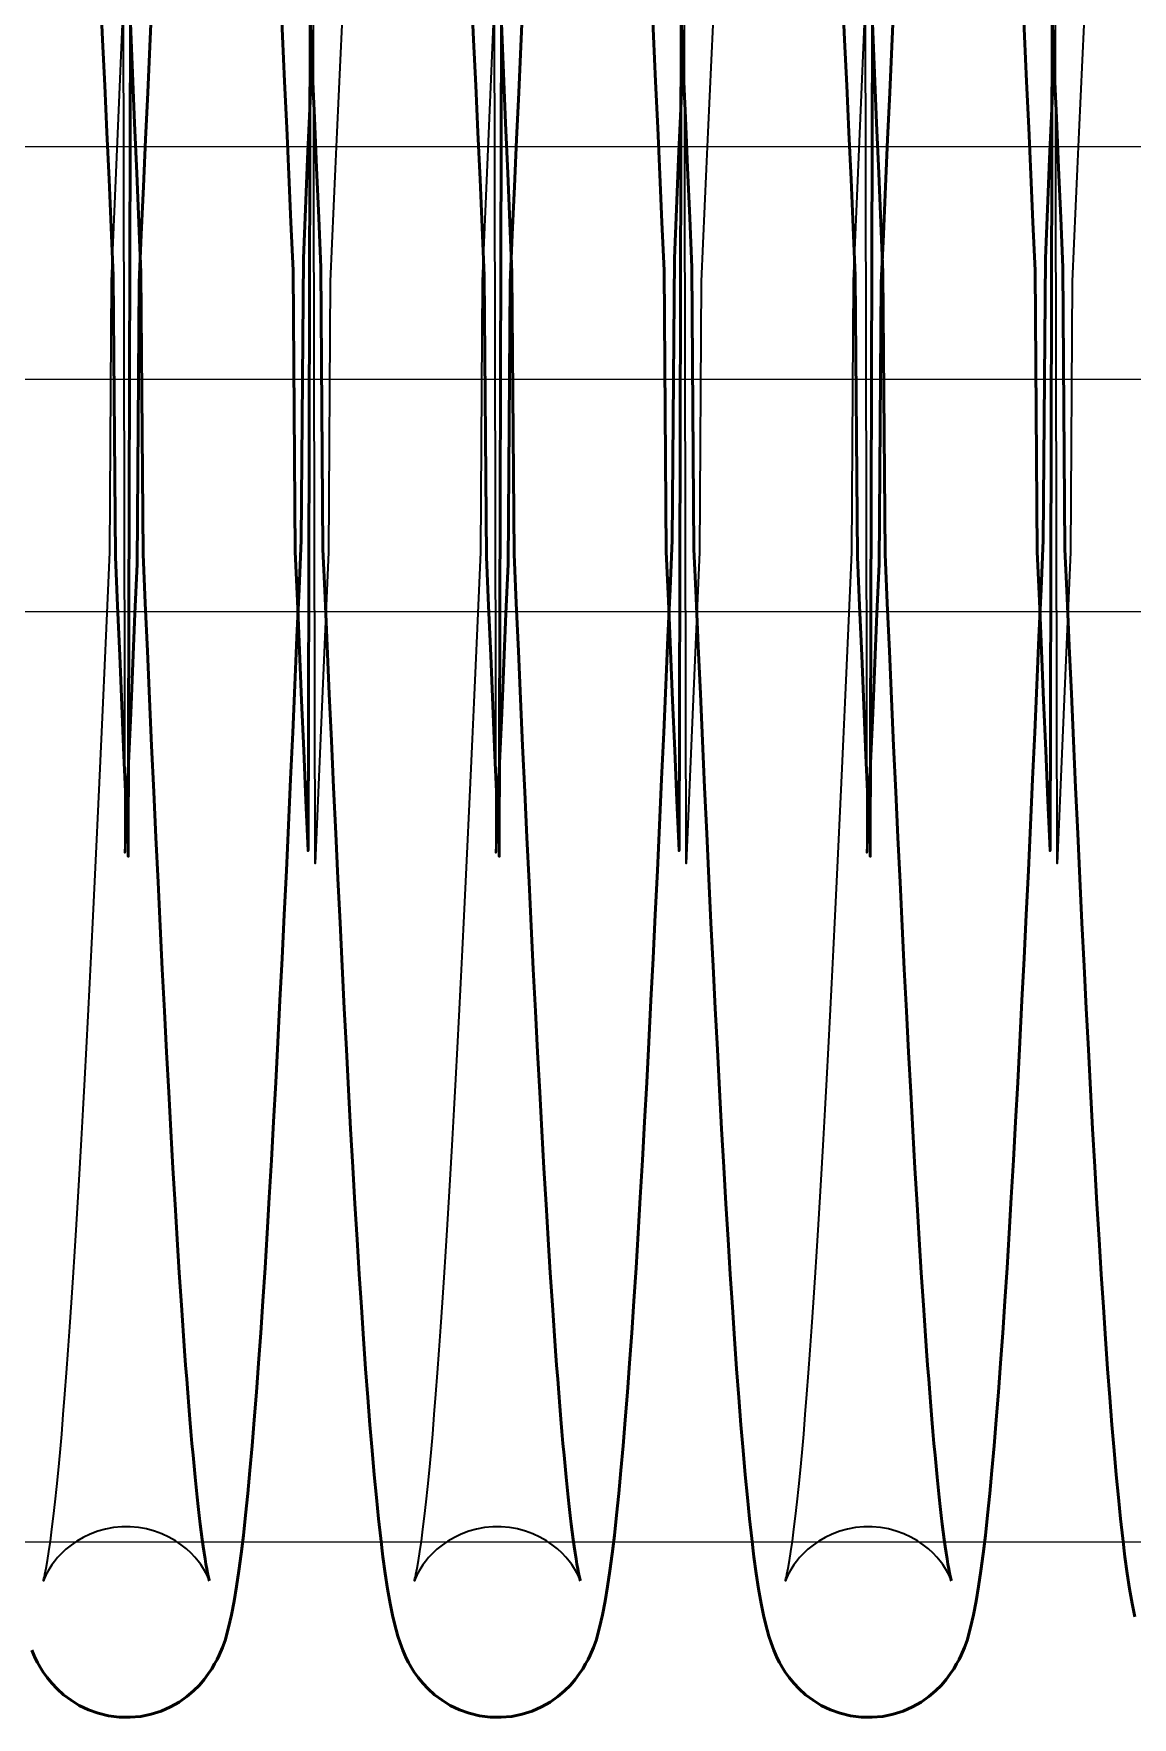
# Model space of a CAD drawing. Header units: millimetres. Extents: x 0 to 190005487, y 0 to 455456909.
# Drawn here: x 90881.19 to 90904.8, y 28280.78 to 28316.98 of the extents above; entities that cross this region are included whole.
import ezdxf

# ---------------------------------------------------------------- set-up
doc = ezdxf.new("R2010")
doc.units = ezdxf.units.MM
doc.header["$LTSCALE"] = 400
doc.header["$MEASUREMENT"] = 0
doc.linetypes.add('ACAD_ISO04W100', pattern=[30, 24, -3, 0, -3])
doc.linetypes.add('CEN', pattern=[35, 30, -2, 1, -2])
doc.layers.get('0').update_dxf_attribs({"linetype": 'CONTINUOUS'})
doc.layers.add('cen', color=1, linetype='ACAD_ISO04W100')
doc.layers.add('가려진 것(ISO)', color=7, linetype='CONTINUOUS', lineweight=35)
doc.layers.add('가시적인 것(ISO)', color=7, linetype='CONTINUOUS', lineweight=50)

# ---------------------------------------------------------------- blocks, each defined once
blk = doc.blocks.new('토션스프링 3')
at = {"layer": '가려진 것(ISO)', "flags": 128}
for points in [[(21462293.387, -50952889.177), (21462293.316, -50952890.697), (21462293.245, -50952892.235), (21462293.173, -50952893.791), (21462293.102, -50952895.368), (21462293.03, -50952896.964), (21462292.959, -50952898.577), (21462292.887, -50952900.205), (21462292.815, -50952911.846), (21462292.744, -50952913.499), (21462292.672, -50952915.16), (21462292.6, -50952916.829), (21462292.529, -50952918.503), (21462292.458, -50952920.18), (21462292.386, -50952921.859), (21462292.315, -50952923.543), (21462292.243, -50952925.233), (21462292.172, -50952888.925), (21462292.1, -50952890.618)], [(21462309.334, -50952889.177), (21462309.263, -50952890.697), (21462309.192, -50952892.234), (21462309.12, -50952893.791), (21462309.049, -50952895.368), (21462308.977, -50952896.964), (21462308.906, -50952898.577), (21462308.834, -50952900.205), (21462308.762, -50952911.846), (21462308.691, -50952913.499), (21462308.619, -50952915.16), (21462308.547, -50952916.829), (21462308.476, -50952918.502), (21462308.404, -50952920.18), (21462308.333, -50952921.859), (21462308.262, -50952923.543), (21462308.19, -50952925.233), (21462308.119, -50952888.925), (21462308.047, -50952890.618)], [(21462325.281, -50952889.177), (21462325.21, -50952890.697), (21462325.138, -50952892.234), (21462325.067, -50952893.791), (21462324.996, -50952895.368), (21462324.924, -50952896.964), (21462324.852, -50952898.577), (21462324.781, -50952900.205), (21462324.709, -50952911.846), (21462324.637, -50952913.499), (21462324.566, -50952915.16), (21462324.494, -50952916.829), (21462324.423, -50952918.502), (21462324.351, -50952920.179), (21462324.28, -50952921.859), (21462324.209, -50952923.543), (21462324.137, -50952925.233), (21462324.065, -50952888.925), (21462323.994, -50952890.618)], [(21462287.695, -50952956.08), (21462287.69, -50952956.062), (21462287.669, -50952956.006), (21462287.625, -50952955.903), (21462287.547, -50952955.744), (21462287.49, -50952955.64), (21462287.417, -50952955.52), (21462287.325, -50952955.383), (21462287.211, -50952955.231), (21462287.071, -50952955.064), (21462286.904, -50952954.888), (21462286.708, -50952954.707), (21462286.484, -50952954.528), (21462286.23, -50952954.356), (21462285.95, -50952954.197), (21462285.648, -50952954.057), (21462285.327, -50952953.939), (21462284.99, -50952953.85), (21462284.641, -50952953.789), (21462284.286, -50952953.758), (21462283.93, -50952953.76), (21462283.577, -50952953.793), (21462283.23, -50952953.858), (21462282.894, -50952953.95), (21462282.574, -50952954.069), (21462282.275, -50952954.212), (21462281.998, -50952954.372), (21462281.746, -50952954.546), (21462281.524, -50952954.725), (21462281.331, -50952954.905), (21462281.167, -50952955.081), (21462281.031, -50952955.245), (21462280.919, -50952955.396), (21462280.829, -50952955.531), (21462280.758, -50952955.651), (21462280.702, -50952955.752), (21462280.658, -50952955.838), (21462280.601, -50952955.965), (21462280.571, -50952956.042), (21462280.559, -50952956.076), (21462280.559, -50952956.075), (21462280.567, -50952956.044), (21462280.582, -50952955.986), (21462280.601, -50952955.904), (21462280.625, -50952955.8), (21462280.677, -50952955.537), (21462280.734, -50952955.209), (21462280.794, -50952954.819), (21462280.857, -50952954.37), (21462280.922, -50952953.864), (21462280.99, -50952953.304), (21462281.06, -50952952.691), (21462281.13, -50952952.029), (21462281.201, -50952951.32), (21462281.273, -50952950.565), (21462281.344, -50952949.769), (21462281.415, -50952948.932), (21462281.485, -50952948.053), (21462281.556, -50952947.131), (21462281.627, -50952946.167), (21462281.698, -50952945.162), (21462281.769, -50952944.117), (21462281.841, -50952943.034), (21462281.912, -50952941.915), (21462281.983, -50952940.761), (21462282.055, -50952939.573), (21462282.126, -50952938.353), (21462282.197, -50952937.102), (21462282.268, -50952935.821), (21462282.34, -50952934.507), (21462282.411, -50952933.161), (21462282.482, -50952931.784), (21462282.554, -50952930.379), (21462282.626, -50952928.948), (21462282.697, -50952927.491), (21462282.769, -50952926.011), (21462282.84, -50952924.51), (21462282.912, -50952922.988), (21462282.983, -50952921.449), (21462283.055, -50952919.894), (21462283.126, -50952918.321), (21462283.197, -50952916.728), (21462283.269, -50952915.118), (21462283.34, -50952913.492), (21462283.412, -50952911.852), (21462283.484, -50952900.201), (21462283.555, -50952898.54), (21462283.627, -50952896.871), (21462283.698, -50952895.196), (21462283.77, -50952893.517), (21462283.841, -50952891.836), (21462283.912, -50952890.154), (21462283.984, -50952888.47), (21462284.055, -50952924.781), (21462284.127, -50952923.091)], [(21462303.642, -50952956.08), (21462303.636, -50952956.062), (21462303.616, -50952956.006), (21462303.572, -50952955.903), (21462303.494, -50952955.744), (21462303.436, -50952955.64), (21462303.363, -50952955.52), (21462303.272, -50952955.383), (21462303.158, -50952955.231), (21462303.018, -50952955.064), (21462302.851, -50952954.888), (21462302.655, -50952954.707), (21462302.431, -50952954.528), (21462302.177, -50952954.356), (21462301.897, -50952954.197), (21462301.594, -50952954.057), (21462301.274, -50952953.939), (21462300.937, -50952953.85), (21462300.588, -50952953.789), (21462300.233, -50952953.758), (21462299.877, -50952953.76), (21462299.524, -50952953.793), (21462299.176, -50952953.858), (21462298.84, -50952953.951), (21462298.521, -50952954.069), (21462298.222, -50952954.212), (21462297.945, -50952954.372), (21462297.693, -50952954.546), (21462297.471, -50952954.725), (21462297.278, -50952954.905), (21462297.114, -50952955.081), (21462296.978, -50952955.245), (21462296.866, -50952955.396), (21462296.776, -50952955.531), (21462296.705, -50952955.651), (21462296.649, -50952955.752), (21462296.605, -50952955.838), (21462296.548, -50952955.965), (21462296.518, -50952956.042), (21462296.506, -50952956.076), (21462296.506, -50952956.075), (21462296.514, -50952956.044), (21462296.529, -50952955.986), (21462296.548, -50952955.904), (21462296.572, -50952955.8), (21462296.624, -50952955.537), (21462296.681, -50952955.208), (21462296.741, -50952954.819), (21462296.804, -50952954.37), (21462296.869, -50952953.864), (21462296.937, -50952953.304), (21462297.006, -50952952.691), (21462297.077, -50952952.029), (21462297.148, -50952951.32), (21462297.22, -50952950.565), (21462297.291, -50952949.769), (21462297.362, -50952948.932), (21462297.432, -50952948.053), (21462297.503, -50952947.131), (21462297.574, -50952946.167), (21462297.645, -50952945.162), (21462297.716, -50952944.117), (21462297.787, -50952943.035), (21462297.859, -50952941.915), (21462297.93, -50952940.761), (21462298.002, -50952939.573), (21462298.073, -50952938.353), (21462298.144, -50952937.102), (21462298.215, -50952935.821), (21462298.286, -50952934.507), (21462298.358, -50952933.161), (21462298.429, -50952931.784), (21462298.501, -50952930.38), (21462298.572, -50952928.948), (21462298.644, -50952927.491), (21462298.716, -50952926.011), (21462298.787, -50952924.51), (21462298.859, -50952922.988), (21462298.93, -50952921.449), (21462299.001, -50952919.893), (21462299.073, -50952918.32), (21462299.144, -50952916.728), (21462299.215, -50952915.118), (21462299.287, -50952913.492), (21462299.359, -50952911.853), (21462299.43, -50952900.201), (21462299.502, -50952898.54), (21462299.574, -50952896.871), (21462299.645, -50952895.196), (21462299.717, -50952893.516), (21462299.788, -50952891.835), (21462299.859, -50952890.154), (21462299.931, -50952888.469), (21462300.002, -50952924.781), (21462300.074, -50952923.091)], [(21462319.589, -50952956.08), (21462319.583, -50952956.062), (21462319.563, -50952956.006), (21462319.519, -50952955.903), (21462319.44, -50952955.744), (21462319.383, -50952955.64), (21462319.31, -50952955.52), (21462319.218, -50952955.383), (21462319.105, -50952955.231), (21462318.965, -50952955.064), (21462318.797, -50952954.888), (21462318.602, -50952954.707), (21462318.378, -50952954.528), (21462318.124, -50952954.356), (21462317.844, -50952954.197), (21462317.541, -50952954.057), (21462317.22, -50952953.939), (21462316.884, -50952953.85), (21462316.535, -50952953.789), (21462316.18, -50952953.758), (21462315.824, -50952953.76), (21462315.471, -50952953.793), (21462315.123, -50952953.858), (21462314.787, -50952953.951), (21462314.468, -50952954.069), (21462314.168, -50952954.212), (21462313.891, -50952954.373), (21462313.64, -50952954.546), (21462313.417, -50952954.725), (21462313.225, -50952954.905), (21462313.061, -50952955.081), (21462312.925, -50952955.245), (21462312.813, -50952955.396), (21462312.723, -50952955.531), (21462312.651, -50952955.651), (21462312.596, -50952955.753), (21462312.552, -50952955.838), (21462312.494, -50952955.965), (21462312.465, -50952956.042), (21462312.453, -50952956.076), (21462312.453, -50952956.075), (21462312.461, -50952956.044), (21462312.475, -50952955.986), (21462312.495, -50952955.904), (21462312.518, -50952955.8), (21462312.571, -50952955.536), (21462312.628, -50952955.208), (21462312.688, -50952954.818), (21462312.751, -50952954.369), (21462312.816, -50952953.864), (21462312.884, -50952953.303), (21462312.953, -50952952.691), (21462313.024, -50952952.029), (21462313.095, -50952951.32), (21462313.167, -50952950.566), (21462313.238, -50952949.769), (21462313.309, -50952948.932), (21462313.379, -50952948.053), (21462313.45, -50952947.131), (21462313.521, -50952946.167), (21462313.592, -50952945.162), (21462313.663, -50952944.118), (21462313.734, -50952943.035), (21462313.806, -50952941.916), (21462313.877, -50952940.761), (21462313.948, -50952939.573), (21462314.02, -50952938.353), (21462314.091, -50952937.102), (21462314.162, -50952935.821), (21462314.233, -50952934.507), (21462314.305, -50952933.161), (21462314.376, -50952931.785), (21462314.448, -50952930.38), (21462314.519, -50952928.948), (21462314.591, -50952927.492), (21462314.662, -50952926.011), (21462314.734, -50952924.51), (21462314.806, -50952922.988), (21462314.877, -50952921.449), (21462314.948, -50952919.893), (21462315.019, -50952918.32), (21462315.091, -50952916.728), (21462315.162, -50952915.118), (21462315.234, -50952913.492), (21462315.306, -50952911.853), (21462315.377, -50952900.201), (21462315.449, -50952898.54), (21462315.52, -50952896.871), (21462315.592, -50952895.196), (21462315.664, -50952893.516), (21462315.735, -50952891.835), (21462315.806, -50952890.154), (21462315.877, -50952888.469), (21462315.949, -50952924.781), (21462316.02, -50952923.091)]]:
    blk.add_lwpolyline(points, dxfattribs=at)
at = {"layer": '가시적인 것(ISO)', "flags": 128}
for points in [[(21462283.013, -50952887.873), (21462283.105, -50952889.813), (21462283.197, -50952891.788), (21462283.289, -50952893.794), (21462283.38, -50952895.827), (21462283.472, -50952897.882), (21462283.563, -50952899.957), (21462283.655, -50952912.049), (21462283.746, -50952914.161), (21462283.838, -50952916.294), (21462283.929, -50952918.441), (21462284.021, -50952920.599), (21462284.113, -50952922.763), (21462284.205, -50952924.93), (21462284.296, -50952889.096), (21462284.388, -50952891.255), (21462284.479, -50952893.406), (21462284.57, -50952895.552), (21462284.662, -50952897.692), (21462284.753, -50952899.822), (21462284.845, -50952911.938), (21462284.937, -50952914.036), (21462285.029, -50952916.111), (21462285.12, -50952918.159), (21462285.212, -50952920.177), (21462285.303, -50952922.161), (21462285.394, -50952924.116), (21462285.486, -50952926.04), (21462285.578, -50952927.929), (21462285.669, -50952929.78), (21462285.761, -50952931.589), (21462285.853, -50952933.353), (21462285.944, -50952935.068), (21462286.035, -50952936.73), (21462286.081, -50952937.54), (21462286.126, -50952938.337), (21462286.218, -50952939.893), (21462286.309, -50952941.395), (21462286.4, -50952942.841), (21462286.491, -50952944.228), (21462286.583, -50952945.553), (21462286.628, -50952946.191), (21462286.673, -50952946.812), (21462286.719, -50952947.416), (21462286.764, -50952948.003), (21462286.809, -50952948.572), (21462286.854, -50952949.123), (21462286.899, -50952949.657), (21462286.944, -50952950.174), (21462286.989, -50952950.673), (21462287.034, -50952951.155), (21462287.079, -50952951.617), (21462287.123, -50952952.061), (21462287.168, -50952952.485), (21462287.212, -50952952.89), (21462287.255, -50952953.274), (21462287.298, -50952953.638), (21462287.341, -50952953.98), (21462287.383, -50952954.301), (21462287.425, -50952954.6), (21462287.466, -50952954.877), (21462287.506, -50952955.131), (21462287.545, -50952955.36), (21462287.581, -50952955.561), (21462287.615, -50952955.733), (21462287.645, -50952955.875), (21462287.67, -50952955.984), (21462287.688, -50952956.054), (21462287.695, -50952956.08)], [(21462284.127, -50952923.091), (21462284.218, -50952920.927), (21462284.31, -50952918.768), (21462284.402, -50952916.617), (21462284.494, -50952914.48), (21462284.585, -50952912.36), (21462284.677, -50952900.261), (21462284.768, -50952898.187), (21462284.859, -50952896.132), (21462284.951, -50952894.098), (21462285.043, -50952892.09), (21462285.135, -50952890.11), (21462285.226, -50952888.163)], [(21462298.96, -50952887.873), (21462299.052, -50952889.813), (21462299.144, -50952891.788), (21462299.235, -50952893.794), (21462299.327, -50952895.827), (21462299.419, -50952897.882), (21462299.51, -50952899.957), (21462299.601, -50952912.049), (21462299.693, -50952914.161), (21462299.784, -50952916.293), (21462299.876, -50952918.44), (21462299.968, -50952920.598), (21462300.06, -50952922.763), (21462300.151, -50952924.93), (21462300.243, -50952889.096), (21462300.334, -50952891.255), (21462300.426, -50952893.406), (21462300.517, -50952895.552), (21462300.609, -50952897.692), (21462300.7, -50952899.822), (21462300.792, -50952911.938), (21462300.884, -50952914.035), (21462300.976, -50952916.111), (21462301.067, -50952918.159), (21462301.159, -50952920.177), (21462301.25, -50952922.161), (21462301.341, -50952924.116), (21462301.433, -50952926.04), (21462301.524, -50952927.929), (21462301.616, -50952929.78), (21462301.708, -50952931.589), (21462301.799, -50952933.353), (21462301.891, -50952935.068), (21462301.982, -50952936.73), (21462302.028, -50952937.54), (21462302.073, -50952938.337), (21462302.164, -50952939.893), (21462302.256, -50952941.395), (21462302.347, -50952942.841), (21462302.438, -50952944.228), (21462302.529, -50952945.552), (21462302.575, -50952946.191), (21462302.62, -50952946.812), (21462302.666, -50952947.416), (21462302.711, -50952948.003), (21462302.756, -50952948.572), (21462302.801, -50952949.123), (21462302.846, -50952949.657), (21462302.891, -50952950.174), (21462302.936, -50952950.673), (21462302.981, -50952951.155), (21462303.026, -50952951.617), (21462303.07, -50952952.061), (21462303.114, -50952952.485), (21462303.158, -50952952.89), (21462303.202, -50952953.274), (21462303.245, -50952953.638), (21462303.288, -50952953.98), (21462303.33, -50952954.301), (21462303.372, -50952954.6), (21462303.413, -50952954.877), (21462303.453, -50952955.131), (21462303.492, -50952955.36), (21462303.528, -50952955.561), (21462303.562, -50952955.733), (21462303.591, -50952955.875), (21462303.617, -50952955.984), (21462303.635, -50952956.054), (21462303.642, -50952956.08)], [(21462300.074, -50952923.091), (21462300.165, -50952920.927), (21462300.257, -50952918.768), (21462300.349, -50952916.617), (21462300.441, -50952914.48), (21462300.532, -50952912.36), (21462300.624, -50952900.261), (21462300.715, -50952898.187), (21462300.806, -50952896.132), (21462300.898, -50952894.098), (21462300.99, -50952892.09), (21462301.081, -50952890.11), (21462301.173, -50952888.163)], [(21462314.907, -50952887.873), (21462314.999, -50952889.813), (21462315.09, -50952891.788), (21462315.182, -50952893.794), (21462315.274, -50952895.826), (21462315.366, -50952897.882), (21462315.457, -50952899.957), (21462315.548, -50952912.049), (21462315.64, -50952914.161), (21462315.731, -50952916.293), (21462315.823, -50952918.44), (21462315.915, -50952920.598), (21462316.006, -50952922.763), (21462316.098, -50952924.93), (21462316.19, -50952889.095), (21462316.281, -50952891.255), (21462316.372, -50952893.406), (21462316.464, -50952895.552), (21462316.555, -50952897.692), (21462316.647, -50952899.822), (21462316.739, -50952911.938), (21462316.831, -50952914.035), (21462316.922, -50952916.11), (21462317.014, -50952918.159), (21462317.105, -50952920.177), (21462317.197, -50952922.161), (21462317.288, -50952924.116), (21462317.38, -50952926.04), (21462317.471, -50952927.929), (21462317.563, -50952929.78), (21462317.655, -50952931.589), (21462317.746, -50952933.353), (21462317.838, -50952935.068), (21462317.929, -50952936.73), (21462317.974, -50952937.54), (21462318.02, -50952938.337), (21462318.111, -50952939.893), (21462318.202, -50952941.395), (21462318.294, -50952942.841), (21462318.385, -50952944.228), (21462318.476, -50952945.552), (21462318.522, -50952946.19), (21462318.567, -50952946.812), (21462318.612, -50952947.416), (21462318.658, -50952948.003), (21462318.703, -50952948.572), (21462318.748, -50952949.123), (21462318.793, -50952949.657), (21462318.838, -50952950.174), (21462318.883, -50952950.673), (21462318.928, -50952951.155), (21462318.972, -50952951.617), (21462319.017, -50952952.061), (21462319.061, -50952952.485), (21462319.105, -50952952.89), (21462319.149, -50952953.274), (21462319.192, -50952953.638), (21462319.235, -50952953.98), (21462319.277, -50952954.301), (21462319.319, -50952954.6), (21462319.36, -50952954.877), (21462319.4, -50952955.131), (21462319.439, -50952955.36), (21462319.475, -50952955.561), (21462319.508, -50952955.733), (21462319.538, -50952955.875), (21462319.564, -50952955.984), (21462319.582, -50952956.054), (21462319.589, -50952956.08)], [(21462316.02, -50952923.091), (21462316.112, -50952920.927), (21462316.204, -50952918.768), (21462316.296, -50952916.617), (21462316.387, -50952914.48), (21462316.479, -50952912.36), (21462316.57, -50952900.261), (21462316.662, -50952898.186), (21462316.753, -50952896.132), (21462316.845, -50952894.098), (21462316.936, -50952892.09), (21462317.028, -50952890.11), (21462317.12, -50952888.163)], [(21462292.1, -50952890.618), (21462292.008, -50952892.783), (21462291.917, -50952894.942), (21462291.825, -50952897.09), (21462291.733, -50952899.224), (21462291.642, -50952911.339), (21462291.551, -50952913.433), (21462291.459, -50952915.51), (21462291.368, -50952917.568), (21462291.276, -50952919.604), (21462291.184, -50952921.613), (21462291.093, -50952923.592), (21462291.001, -50952925.538), (21462290.909, -50952927.446), (21462290.818, -50952929.312), (21462290.726, -50952931.134), (21462290.635, -50952932.915), (21462290.543, -50952934.654), (21462290.452, -50952936.349), (21462290.36, -50952937.996), (21462290.268, -50952939.593), (21462290.176, -50952941.136), (21462290.084, -50952942.623), (21462289.992, -50952944.051), (21462289.9, -50952945.416), (21462289.809, -50952946.722), (21462289.717, -50952947.967), (21462289.624, -50952949.152), (21462289.532, -50952950.275), (21462289.438, -50952951.336), (21462289.344, -50952952.332), (21462289.25, -50952953.263), (21462289.155, -50952954.128), (21462289.058, -50952954.927), (21462288.962, -50952955.658), (21462288.862, -50952956.33), (21462288.756, -50952956.953), (21462288.64, -50952957.537), (21462288.511, -50952958.092), (21462288.367, -50952958.647), (21462288.263, -50952958.949), (21462288.117, -50952959.282), (21462288.025, -50952959.464), (21462287.917, -50952959.657), (21462287.792, -50952959.864), (21462287.647, -50952960.085), (21462287.472, -50952960.32), (21462287.262, -50952960.566), (21462287.014, -50952960.815), (21462286.724, -50952961.061), (21462286.393, -50952961.294), (21462286.022, -50952961.503), (21462285.618, -50952961.681), (21462285.189, -50952961.818), (21462284.741, -50952961.909), (21462284.28, -50952961.951), (21462283.816, -50952961.943), (21462283.36, -50952961.884), (21462282.917, -50952961.776), (21462282.494, -50952961.625), (21462282.102, -50952961.437), (21462281.746, -50952961.218), (21462281.428, -50952960.979), (21462281.15, -50952960.73), (21462280.915, -50952960.481), (21462280.718, -50952960.239), (21462280.554, -50952960.007), (21462280.418, -50952959.791), (21462280.304, -50952959.59), (21462280.209, -50952959.402), (21462280.059, -50952959.061)], [(21462308.047, -50952890.618), (21462307.955, -50952892.783), (21462307.863, -50952894.942), (21462307.772, -50952897.09), (21462307.68, -50952899.224), (21462307.589, -50952911.339), (21462307.498, -50952913.433), (21462307.406, -50952915.51), (21462307.315, -50952917.568), (21462307.223, -50952919.604), (21462307.131, -50952921.613), (21462307.039, -50952923.593), (21462306.948, -50952925.538), (21462306.856, -50952927.446), (21462306.765, -50952929.312), (21462306.673, -50952931.134), (21462306.582, -50952932.915), (21462306.49, -50952934.654), (21462306.398, -50952936.349), (21462306.307, -50952937.996), (21462306.215, -50952939.593), (21462306.123, -50952941.136), (21462306.031, -50952942.623), (21462305.939, -50952944.051), (21462305.847, -50952945.416), (21462305.755, -50952946.722), (21462305.663, -50952947.967), (21462305.571, -50952949.152), (21462305.478, -50952950.275), (21462305.385, -50952951.336), (21462305.291, -50952952.332), (21462305.197, -50952953.263), (21462305.101, -50952954.129), (21462305.005, -50952954.927), (21462304.908, -50952955.658), (21462304.809, -50952956.33), (21462304.703, -50952956.953), (21462304.587, -50952957.537), (21462304.458, -50952958.092), (21462304.314, -50952958.647), (21462304.209, -50952958.949), (21462304.063, -50952959.282), (21462303.971, -50952959.464), (21462303.864, -50952959.657), (21462303.739, -50952959.863), (21462303.594, -50952960.085), (21462303.419, -50952960.32), (21462303.209, -50952960.565), (21462302.961, -50952960.815), (21462302.671, -50952961.061), (21462302.34, -50952961.294), (21462301.969, -50952961.503), (21462301.566, -50952961.681), (21462301.137, -50952961.818), (21462300.688, -50952961.909), (21462300.227, -50952961.951), (21462299.764, -50952961.943), (21462299.307, -50952961.884), (21462298.864, -50952961.776), (21462298.441, -50952961.625), (21462298.049, -50952961.437), (21462297.693, -50952961.218), (21462297.375, -50952960.979), (21462297.097, -50952960.73), (21462296.862, -50952960.481), (21462296.665, -50952960.239), (21462296.5, -50952960.008), (21462296.365, -50952959.791), (21462296.251, -50952959.59), (21462296.156, -50952959.402), (21462296.006, -50952959.061), (21462295.889, -50952958.751), (21462295.794, -50952958.463), (21462295.716, -50952958.186), (21462295.582, -50952957.634), (21462295.462, -50952957.052), (21462295.352, -50952956.432), (21462295.251, -50952955.765), (21462295.155, -50952955.046), (21462295.061, -50952954.266), (21462294.967, -50952953.419), (21462294.873, -50952952.504), (21462294.779, -50952951.524), (21462294.686, -50952950.479), (21462294.594, -50952949.37), (21462294.501, -50952948.199), (21462294.409, -50952946.966), (21462294.317, -50952945.67), (21462294.225, -50952944.309), (21462294.133, -50952942.888), (21462294.041, -50952941.409), (21462293.949, -50952939.874), (21462293.857, -50952938.287), (21462293.765, -50952936.65), (21462293.673, -50952934.965), (21462293.582, -50952933.237), (21462293.491, -50952931.466), (21462293.399, -50952929.648), (21462293.308, -50952927.785), (21462293.216, -50952925.882), (21462293.124, -50952923.942), (21462293.032, -50952921.968), (21462292.94, -50952919.965), (21462292.849, -50952917.936), (21462292.757, -50952915.885), (21462292.666, -50952913.815), (21462292.575, -50952911.721), (21462292.483, -50952899.606), (21462292.392, -50952897.472), (21462292.3, -50952895.324), (21462292.208, -50952893.167), (21462292.116, -50952891.004), (21462292.025, -50952888.84), (21462291.933, -50952924.678), (21462291.842, -50952922.523), (21462291.751, -50952920.371), (21462291.659, -50952918.221), (21462291.568, -50952916.079), (21462291.476, -50952913.947), (21462291.384, -50952911.831), (21462291.292, -50952899.734), (21462291.201, -50952897.661), (21462291.109, -50952895.615), (21462291.018, -50952893.6), (21462290.927, -50952891.614), (21462290.835, -50952889.656), (21462290.744, -50952887.729)], [(21462323.994, -50952890.618), (21462323.902, -50952892.783), (21462323.81, -50952894.942), (21462323.719, -50952897.09), (21462323.627, -50952899.224), (21462323.536, -50952911.339), (21462323.444, -50952913.433), (21462323.353, -50952915.51), (21462323.261, -50952917.568), (21462323.17, -50952919.604), (21462323.078, -50952921.613), (21462322.986, -50952923.593), (21462322.895, -50952925.538), (21462322.803, -50952927.446), (21462322.711, -50952929.312), (21462322.62, -50952931.134), (21462322.529, -50952932.915), (21462322.437, -50952934.654), (21462322.345, -50952936.349), (21462322.253, -50952937.996), (21462322.161, -50952939.593), (21462322.069, -50952941.136), (21462321.978, -50952942.623), (21462321.886, -50952944.051), (21462321.794, -50952945.416), (21462321.702, -50952946.722), (21462321.61, -50952947.967), (21462321.518, -50952949.152), (21462321.425, -50952950.276), (21462321.332, -50952951.336), (21462321.238, -50952952.332), (21462321.144, -50952953.263), (21462321.048, -50952954.129), (21462320.952, -50952954.927), (21462320.855, -50952955.658), (21462320.756, -50952956.33), (21462320.65, -50952956.953), (21462320.533, -50952957.537), (21462320.405, -50952958.092), (21462320.26, -50952958.646), (21462320.155, -50952958.949), (21462320.009, -50952959.282), (21462319.917, -50952959.463), (21462319.81, -50952959.657), (21462319.686, -50952959.863), (21462319.541, -50952960.085), (21462319.366, -50952960.32), (21462319.156, -50952960.565), (21462318.908, -50952960.815), (21462318.618, -50952961.061), (21462318.287, -50952961.293), (21462317.916, -50952961.503), (21462317.513, -50952961.681), (21462317.084, -50952961.818), (21462316.635, -50952961.909), (21462316.174, -50952961.951), (21462315.711, -50952961.943), (21462315.254, -50952961.884), (21462314.811, -50952961.776), (21462314.388, -50952961.625), (21462313.996, -50952961.437), (21462313.64, -50952961.218), (21462313.322, -50952960.979), (21462313.044, -50952960.73), (21462312.809, -50952960.482), (21462312.612, -50952960.239), (21462312.447, -50952960.008), (21462312.311, -50952959.791), (21462312.198, -50952959.59), (21462312.103, -50952959.402), (21462311.953, -50952959.061), (21462311.836, -50952958.751), (21462311.741, -50952958.463), (21462311.663, -50952958.186), (21462311.529, -50952957.634), (21462311.408, -50952957.052), (21462311.299, -50952956.432), (21462311.198, -50952955.766), (21462311.102, -50952955.046), (21462311.008, -50952954.266), (21462310.914, -50952953.419), (21462310.82, -50952952.504), (21462310.726, -50952951.524), (21462310.633, -50952950.479), (21462310.54, -50952949.37), (21462310.448, -50952948.199), (21462310.356, -50952946.966), (21462310.264, -50952945.67), (21462310.172, -50952944.309), (21462310.08, -50952942.888), (21462309.988, -50952941.409), (21462309.896, -50952939.874), (21462309.804, -50952938.287), (21462309.712, -50952936.649), (21462309.62, -50952934.965), (21462309.529, -50952933.237), (21462309.437, -50952931.466), (21462309.346, -50952929.648), (21462309.254, -50952927.785), (21462309.163, -50952925.882), (21462309.071, -50952923.941), (21462308.979, -50952921.968), (21462308.887, -50952919.965), (21462308.796, -50952917.936), (21462308.704, -50952915.885), (21462308.613, -50952913.815), (21462308.522, -50952911.721), (21462308.43, -50952899.605), (21462308.338, -50952897.472), (21462308.247, -50952895.324), (21462308.155, -50952893.167), (21462308.063, -50952891.004), (21462307.972, -50952888.84), (21462307.88, -50952924.678), (21462307.789, -50952922.523), (21462307.698, -50952920.371), (21462307.606, -50952918.221), (21462307.514, -50952916.078), (21462307.423, -50952913.947), (21462307.331, -50952911.831), (21462307.239, -50952899.734), (21462307.148, -50952897.66), (21462307.056, -50952895.614), (21462306.965, -50952893.6), (21462306.874, -50952891.614), (21462306.782, -50952889.655), (21462306.691, -50952887.729)], [(21462327.475, -50952957.634), (21462327.355, -50952957.052), (21462327.246, -50952956.432), (21462327.145, -50952955.766), (21462327.049, -50952955.047), (21462326.955, -50952954.267), (21462326.861, -50952953.419), (21462326.767, -50952952.505), (21462326.673, -50952951.524), (21462326.58, -50952950.479), (21462326.487, -50952949.37), (21462326.395, -50952948.199), (21462326.303, -50952946.967), (21462326.211, -50952945.67), (21462326.119, -50952944.309), (21462326.027, -50952942.888), (21462325.935, -50952941.408), (21462325.843, -50952939.874), (21462325.751, -50952938.286), (21462325.659, -50952936.649), (21462325.567, -50952934.965), (21462325.476, -50952933.237), (21462325.384, -50952931.466), (21462325.293, -50952929.648), (21462325.201, -50952927.785), (21462325.109, -50952925.881), (21462325.018, -50952923.941), (21462324.926, -50952921.968), (21462324.834, -50952919.965), (21462324.743, -50952917.936), (21462324.651, -50952915.885), (21462324.56, -50952913.815), (21462324.469, -50952911.721), (21462324.377, -50952899.605), (21462324.285, -50952897.471), (21462324.194, -50952895.323), (21462324.102, -50952893.166), (21462324.01, -50952891.003), (21462323.919, -50952888.839), (21462323.827, -50952924.678), (21462323.736, -50952922.523), (21462323.644, -50952920.371), (21462323.553, -50952918.221), (21462323.461, -50952916.078), (21462323.37, -50952913.946), (21462323.278, -50952911.83), (21462323.186, -50952899.733), (21462323.094, -50952897.66), (21462323.003, -50952895.614), (21462322.912, -50952893.6), (21462322.821, -50952891.614), (21462322.729, -50952889.655), (21462322.637, -50952887.728)]]:
    blk.add_lwpolyline(points, dxfattribs=at)
blk = doc.blocks.new('토션스프링1234')
blk.add_blockref('토션스프링 3', (188.103, -4314.906))
blk = doc.blocks.new('A$C643E1396')
at = {"color": 3}
for p, q in [((938.443, 4161.265, 5.656), (2188.507, 4161.265, 27.826)), ((938.443, 4151.264, 5.656), (2188.507, 4151.264, 27.826)), ((1013.447, 4131.263, 5.641), (2113.531, 4131.263, 173.534))]:
    blk.add_line(p, q, dxfattribs=at)
at = {"layer": 'cen', "linetype": 'CEN'}
blk.add_line((898.441, 4156.264, 5.641), (2301.013, 4156.264, 173.534), dxfattribs=at)
at = {"xscale": 0.5000256451997451, "yscale": 0.5000256451997451, "zscale": 0.5000256451997451}
blk.add_blockref('토션스프링1234', (-10730262.381, 25484072.728, 89.588), dxfattribs=at)

msp = doc.modelspace()

# ---------------------------------------------------------------- block references
msp.add_blockref('A$C643E1396', (89359.039, 24153.286))

doc.saveas('drawing.dxf')
